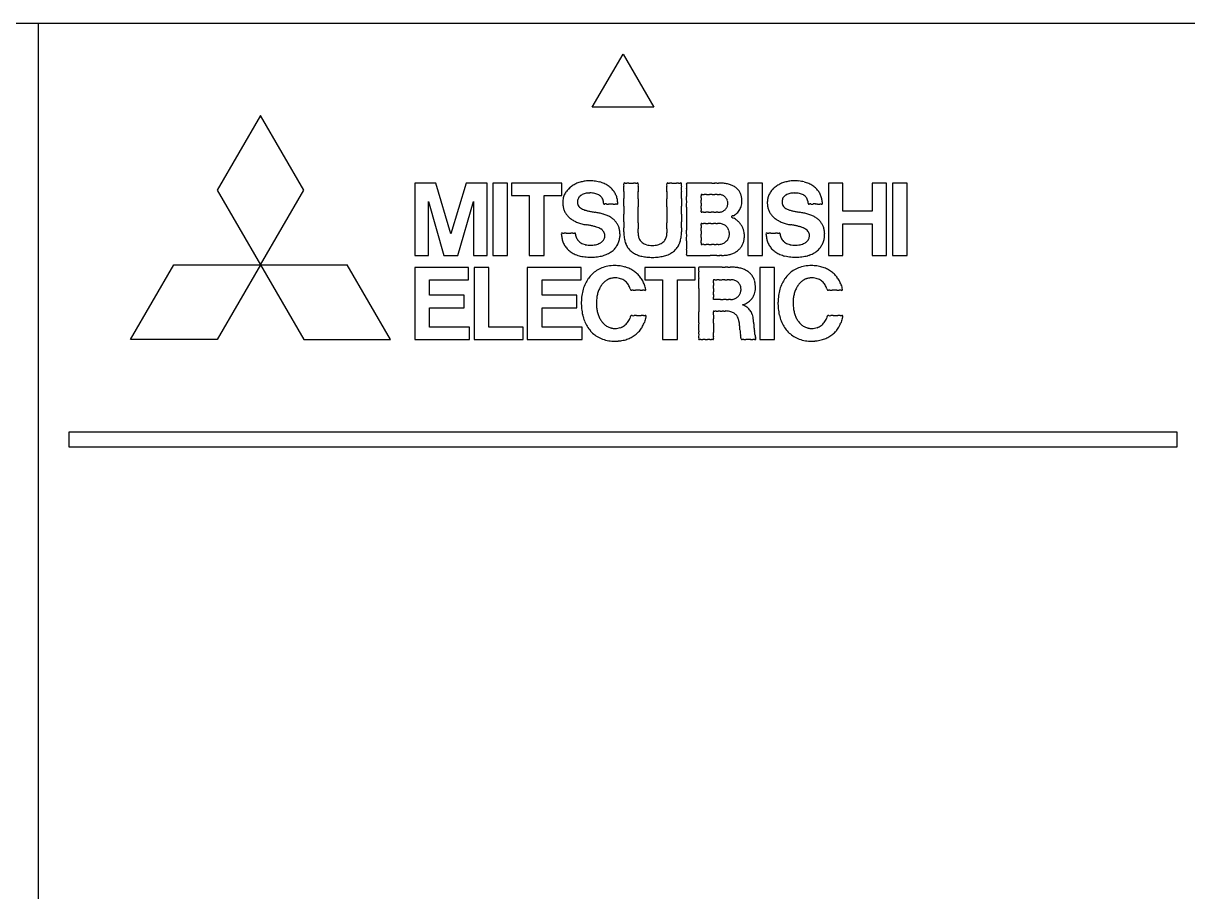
# Model space of a CAD drawing. Header units: millimetres. Extents: x -11 to 5160, y -11 to 2043.
# Drawn here: x 4499.3 to 4518.32, y 1661.94 to 1676.13 of the extents above; entities that cross this region are included whole.
import ezdxf

# ---------------------------------------------------------------- set-up
doc = ezdxf.new("R2010")
doc.units = ezdxf.units.MM

msp = doc.modelspace()

# ---------------------------------------------------------------- linework, layer by layer
at = {"color": 7, "linetype": 'Continuous'}
for p, q in [((4483.491, 1676.128), (4518.649, 1676.128)), ((4499.55, 1676.128), (4499.55, 1650.293)), ((4508.597, 1674.755), (4509.1, 1675.626)), ((4509.1, 1675.626), (4509.602, 1674.755)), ((4503.18, 1674.62), (4502.473, 1673.4)), ((4503.888, 1673.4), (4503.18, 1674.62)), ((4509.602, 1674.755), (4508.597, 1674.755)), ((4506.041, 1673.518), (4505.698, 1673.518)), ((4505.698, 1673.518), (4505.698, 1672.336)), ((4506.289, 1672.689), (4506.041, 1673.518)), ((4506.537, 1673.518), (4506.289, 1672.689)), ((4506.88, 1673.518), (4506.537, 1673.518)), ((4506.88, 1672.336), (4506.88, 1673.518)), ((4507.213, 1673.518), (4506.975, 1673.518)), ((4506.975, 1673.518), (4506.975, 1672.336)), ((4507.213, 1672.336), (4507.213, 1673.518)), ((4508.1, 1673.518), (4507.277, 1673.518)), ((4507.277, 1673.518), (4507.277, 1673.313)), ((4508.1, 1673.313), (4508.1, 1673.518)), ((4510.506, 1673.518), (4510.14, 1673.518)), ((4511.378, 1673.518), (4511.14, 1673.518)), ((4511.14, 1673.518), (4511.14, 1672.336)), ((4511.378, 1672.336), (4511.378, 1673.518)), ((4512.693, 1673.518), (4512.458, 1673.518)), ((4512.458, 1673.518), (4512.458, 1672.336)), ((4512.693, 1673.057), (4512.693, 1673.518)), ((4513.403, 1673.518), (4513.168, 1673.518)), ((4513.168, 1673.518), (4513.168, 1673.057)), ((4513.403, 1672.336), (4513.403, 1673.518)), ((4513.74, 1673.518), (4513.501, 1673.518)), ((4513.501, 1673.518), (4513.501, 1672.336)), ((4513.74, 1672.336), (4513.74, 1673.518)), ((4502.473, 1673.4), (4503.18, 1672.18)), ((4503.18, 1672.18), (4503.888, 1673.4)), ((4507.277, 1673.313), (4507.567, 1673.313)), ((4507.567, 1673.313), (4507.567, 1672.336)), ((4507.81, 1672.336), (4507.81, 1673.313)), ((4507.81, 1673.313), (4508.1, 1673.313)), ((4510.664, 1673.33), (4510.674, 1673.33)), ((4505.922, 1673.215), (4506.174, 1672.336)), ((4505.922, 1672.336), (4505.922, 1673.215)), ((4506.404, 1672.336), (4506.656, 1673.215)), ((4506.656, 1673.215), (4506.656, 1672.336)), ((4509.349, 1672.869), (4509.349, 1672.993)), ((4513.168, 1673.057), (4512.693, 1673.057)), ((4512.693, 1672.336), (4512.693, 1672.852)), ((4512.693, 1672.852), (4513.168, 1672.852)), ((4513.168, 1672.852), (4513.168, 1672.336)), ((4510.656, 1672.515), (4510.647, 1672.515)), ((4505.698, 1672.336), (4505.922, 1672.336)), ((4506.174, 1672.336), (4506.404, 1672.336)), ((4506.656, 1672.336), (4506.88, 1672.336)), ((4506.975, 1672.336), (4507.213, 1672.336)), ((4507.567, 1672.336), (4507.81, 1672.336)), ((4510.14, 1672.336), (4510.377, 1672.336)), ((4510.377, 1672.336), (4510.385, 1672.336)), ((4510.385, 1672.336), (4510.523, 1672.336)), ((4511.14, 1672.336), (4511.378, 1672.336)), ((4512.458, 1672.336), (4512.693, 1672.336)), ((4513.168, 1672.336), (4513.403, 1672.336)), ((4513.501, 1672.336), (4513.74, 1672.336)), ((4501.058, 1670.96), (4501.766, 1672.18)), ((4501.766, 1672.18), (4504.596, 1672.18)), ((4503.18, 1672.18), (4502.473, 1670.96)), ((4503.18, 1672.18), (4503.888, 1670.96)), ((4503.183, 1672.175), (4503.187, 1672.18)), ((4505.303, 1670.96), (4504.596, 1672.18)), ((4506.576, 1672.14), (4505.698, 1672.14)), ((4505.698, 1672.14), (4505.698, 1670.96)), ((4506.576, 1671.935), (4506.576, 1672.14)), ((4506.91, 1672.14), (4506.67, 1672.14)), ((4506.67, 1672.14), (4506.67, 1670.96)), ((4506.91, 1671.164), (4506.91, 1672.14)), ((4508.415, 1672.14), (4507.537, 1672.14)), ((4507.537, 1672.14), (4507.537, 1670.96)), ((4508.415, 1671.935), (4508.415, 1672.14)), ((4510.278, 1672.14), (4509.455, 1672.14)), ((4509.455, 1672.14), (4509.455, 1671.935)), ((4510.278, 1671.935), (4510.278, 1672.14)), ((4510.72, 1672.142), (4510.339, 1672.142)), ((4511.334, 1672.14), (4511.334, 1670.96)), ((4511.573, 1672.14), (4511.334, 1672.14)), ((4511.573, 1670.96), (4511.573, 1672.14)), ((4505.938, 1671.684), (4505.938, 1671.935)), ((4505.938, 1671.935), (4506.576, 1671.935)), ((4507.777, 1671.684), (4507.777, 1671.935)), ((4507.777, 1671.935), (4508.415, 1671.935)), ((4509.455, 1671.935), (4509.745, 1671.935)), ((4509.745, 1671.935), (4509.745, 1670.96)), ((4509.988, 1670.96), (4509.988, 1671.935)), ((4509.988, 1671.935), (4510.278, 1671.935)), ((4506.505, 1671.684), (4505.938, 1671.684)), ((4506.505, 1671.479), (4506.505, 1671.684)), ((4508.344, 1671.684), (4507.777, 1671.684)), ((4508.344, 1671.479), (4508.344, 1671.684)), ((4510.577, 1671.616), (4510.577, 1671.626)), ((4510.692, 1671.616), (4510.577, 1671.616)), ((4505.938, 1671.164), (4505.938, 1671.479)), ((4505.938, 1671.479), (4506.505, 1671.479)), ((4507.777, 1671.479), (4508.344, 1671.479)), ((4507.777, 1671.164), (4507.777, 1671.479)), ((4506.592, 1671.164), (4505.938, 1671.164)), ((4506.592, 1670.96), (4506.592, 1671.164)), ((4507.469, 1671.164), (4506.91, 1671.164)), ((4507.469, 1670.96), (4507.469, 1671.164)), ((4508.431, 1671.164), (4507.777, 1671.164)), ((4508.431, 1670.96), (4508.431, 1671.164)), ((4502.473, 1670.96), (4501.058, 1670.96)), ((4503.888, 1670.96), (4505.303, 1670.96)), ((4505.698, 1670.96), (4506.592, 1670.96)), ((4506.67, 1670.96), (4507.469, 1670.96)), ((4507.537, 1670.96), (4508.431, 1670.96)), ((4509.745, 1670.96), (4509.988, 1670.96)), ((4511.334, 1670.96), (4511.573, 1670.96)), ((4500.053, 1669.201), (4500.053, 1669.452)), ((4500.053, 1669.452), (4518.147, 1669.452)), ((4518.147, 1669.452), (4518.147, 1669.201)), ((4518.147, 1669.201), (4500.053, 1669.201))]:
    msp.add_line(p, q, dxfattribs=at)
for centre, radius, start, end in [((4508.485, 1673.145), 0.391, 123.1008, 132.9844), ((4508.518, 1673.095), 0.451, 114.3711, 123.1185), ((4508.543, 1673.041), 0.511, 106.5183, 114.3955), ((4508.555, 1673.002), 0.551, 99.1637, 106.5649), ((4508.56, 1672.968), 0.586, 92.134, 99.1364), ((4508.562, 1672.902), 0.652, 84.0721, 92.0901), ((4508.571, 1672.957), 0.596, 75.7338, 84.3718), ((4508.6, 1673.072), 0.478, 65.9328, 75.651), ((4508.626, 1673.131), 0.413, 55.616, 65.9029), ((4508.649, 1673.165), 0.372, 44.8988, 55.5699), ((4509.193, 1673.49), 0.0822, 163.6692, 196.3308), ((4509.127, 1673.508), 0.0133, 135.7952, 158.8766), ((4508.664, 1673.424), 0.452, 354.525, 5.475), ((4509.125, 1673.499), 0.0202, 66.6972, 113.3028), ((4509.147, 1673.619), 0.102, 262.4488, 277.5512), ((4509.177, 1673.071), 0.447, 87.8169, 92.1831), ((4509.213, 1675.897), 2.38, 269.5464, 270.4536), ((4509.251, 1675.885), 2.367, 269.544, 270.456), ((4509.286, 1673.072), 0.446, 87.81, 92.19), ((4509.317, 1673.618), 0.102, 262.4253, 277.5747), ((4509.338, 1673.499), 0.0201, 66.6177, 113.3823), ((4509.337, 1673.508), 0.0134, 20.2937, 43.6613), ((4509.823, 1673.421), 0.476, 174.662, 185.338), ((4509.266, 1673.489), 0.0865, 344.0737, 15.9263), ((4509.897, 1673.489), 0.0851, 163.8062, 196.1938), ((4509.828, 1673.508), 0.0135, 135.9809, 159.1584), ((4509.35, 1673.421), 0.468, 354.5715, 5.4285), ((4509.827, 1673.499), 0.0205, 66.6691, 113.3309), ((4509.848, 1673.62), 0.104, 262.4404, 277.5596), ((4509.879, 1673.063), 0.454, 87.8143, 92.1857), ((4509.916, 1675.931), 2.414, 269.5449, 270.4551), ((4509.954, 1675.945), 2.428, 269.5475, 270.4525), ((4509.991, 1673.062), 0.456, 87.8219, 92.1781), ((4510.022, 1673.621), 0.104, 262.4662, 277.5338), ((4510.043, 1673.499), 0.0206, 66.7554, 113.2446), ((4510.042, 1673.508), 0.0134, 21.6733, 44.5707), ((4510.497, 1673.424), 0.445, 174.4349, 185.5651), ((4509.977, 1673.49), 0.0809, 343.4031, 16.5969), ((4510.145, 1673.512), 0.00865, 136.0024, 223.9036), ((4510.013, 1673.467), 0.132, 342.9926, 17.0074), ((4510.529, 621.559), 1051.959, 89.998723, 90.001277), ((4510.575, 1944.615), 271.097, 269.99528, 270.00472), ((4510.616, 1607.837), 65.681, 89.98345, 90.01655), ((4510.649, 1687.71), 14.193, 269.9459, 270.0541), ((4510.668, 1671.424), 2.093, 89.8474, 90.1526), ((4510.673, 1672.82), 0.697, 84.3614, 89.9717), ((4510.69, 1672.999), 0.517, 76.7406, 84.2961), ((4510.715, 1673.102), 0.412, 68.1505, 76.7817), ((4510.745, 1673.178), 0.33, 58.2654, 68.1356), ((4511.827, 1673.145), 0.391, 123.101, 132.9846), ((4511.86, 1673.095), 0.451, 114.3713, 123.1187), ((4511.885, 1673.041), 0.511, 106.5185, 114.3957), ((4511.897, 1673.002), 0.551, 99.1637, 106.5653), ((4511.902, 1672.968), 0.586, 92.1345, 99.136), ((4511.904, 1672.901), 0.653, 84.0758, 92.0896), ((4511.913, 1672.956), 0.598, 75.7474, 84.3774), ((4511.941, 1673.071), 0.478, 65.9504, 75.6644), ((4511.967, 1673.13), 0.414, 55.635, 65.9207), ((4511.991, 1673.165), 0.372, 44.9156, 55.5888), ((4508.426, 1673.2), 0.31, 156.5807, 169.3559), ((4508.428, 1673.199), 0.313, 144.2261, 156.4681), ((4508.452, 1673.182), 0.341, 132.9979, 144.1561), ((4508.475, 1673.214), 0.119, 143.6725, 156.5835), ((4508.484, 1673.207), 0.13, 131.5034, 143.5511), ((4508.5, 1673.188), 0.155, 120.8043, 131.4543), ((4508.52, 1673.154), 0.194, 111.6562, 120.8048), ((4508.54, 1673.105), 0.247, 103.8835, 111.6778), ((4508.556, 1673.042), 0.313, 97.2159, 103.9156), ((4508.566, 1672.961), 0.394, 91.454, 97.2227), ((4508.568, 1672.96), 0.396, 85.4724, 91.6912), ((4508.575, 1673.044), 0.31, 78.0933, 85.5029), ((4508.589, 1673.109), 0.244, 69.4699, 78.1061), ((4508.605, 1673.153), 0.197, 59.5744, 69.4573), ((4508.621, 1673.18), 0.166, 48.4711, 59.5494), ((4508.628, 1673.189), 0.155, 36.8039, 48.3151), ((4508.636, 1673.195), 0.145, 24.575, 36.8983), ((4508.659, 1673.176), 0.357, 34.2685, 44.836), ((4508.662, 1673.179), 0.353, 23.8397, 34.1819), ((4508.691, 1673.188), 0.323, 13.2448, 24.3352), ((4511.107, 1673.324), 1.994, 178.3652, 181.6348), ((4507.249, 1673.319), 2.101, 358.4068, 1.5932), ((4511.88, 1673.319), 2.066, 178.3798, 181.6202), ((4508.094, 1673.324), 1.961, 358.3383, 1.6617), ((4510.833, 1673.362), 0.697, 174.5315, 185.4685), ((4507.062, 1673.21), 3.078, 358.4143, 1.5857), ((4510.423, 1673.317), 0.0476, 168.562, 191.438), ((4510.386, 1673.324), 0.0106, 144.8921, 165.223), ((4510.131, 1673.292), 0.245, 356.283, 3.717), ((4511.432, 1673.256), 1.057, 178.8998, 181.1002), ((4510.386, 1673.315), 0.0174, 62.1251, 117.8749), ((4510.409, 1673.423), 0.0943, 260.7002, 279.2998), ((4510.444, 1672.914), 0.416, 87.22, 92.78), ((4510.488, 1675.015), 1.685, 269.2183, 270.7817), ((4510.534, 1666.866), 6.464, 89.7906, 90.2094), ((4510.58, 1697.113), 23.783, 269.9467, 270.0533), ((4510.621, 1589.092), 84.238, 89.98744, 90.01256), ((4510.652, 1964.254), 290.924, 269.99751, 270.00249), ((4510.673, 1673.208), 0.122, 79.6166, 89.4959), ((4510.671, 1673.202), 0.128, 69.6492, 79.3756), ((4510.665, 1673.185), 0.146, 60.9905, 69.7584), ((4510.662, 1673.179), 0.153, 52.4818, 61.0044), ((4510.661, 1673.177), 0.155, 43.9632, 52.516), ((4510.664, 1673.18), 0.15, 35.0698, 43.984), ((4510.772, 1673.222), 0.279, 47.2928, 58.2251), ((4510.79, 1673.242), 0.252, 35.6095, 47.2111), ((4510.793, 1673.244), 0.248, 23.8378, 35.5074), ((4510.776, 1673.238), 0.265, 12.6209, 23.7524), ((4510.736, 1673.229), 0.306, 2.439, 12.5614), ((4511.768, 1673.2), 0.31, 156.5815, 169.3552), ((4511.77, 1673.199), 0.313, 144.2261, 156.4684), ((4511.793, 1673.182), 0.341, 132.9981, 144.1562), ((4511.816, 1673.214), 0.119, 143.6536, 156.5742), ((4511.825, 1673.207), 0.13, 131.4757, 143.5317), ((4511.842, 1673.188), 0.155, 120.7723, 131.4264), ((4511.862, 1673.154), 0.195, 111.6251, 120.7728), ((4511.882, 1673.105), 0.248, 103.858, 111.6469), ((4511.898, 1673.041), 0.314, 97.1997, 103.8901), ((4511.908, 1672.96), 0.396, 91.4494, 97.2069), ((4511.91, 1672.959), 0.396, 85.4764, 91.6893), ((4511.917, 1673.044), 0.31, 78.0927, 85.5038), ((4511.93, 1673.109), 0.244, 69.4702, 78.1061), ((4511.947, 1673.153), 0.197, 59.5742, 69.4574), ((4511.963, 1673.18), 0.166, 48.4706, 59.5492), ((4511.97, 1673.189), 0.155, 36.8031, 48.3145), ((4511.978, 1673.195), 0.145, 24.5742, 36.8975), ((4512.001, 1673.176), 0.357, 34.2808, 44.8526), ((4512.004, 1673.179), 0.353, 23.8465, 34.194), ((4512.033, 1673.188), 0.323, 13.2475, 24.3417), ((4508.462, 1673.195), 0.346, 169.5279, 181.4936), ((4508.467, 1673.193), 0.351, 181.1655, 191.1573), ((4508.426, 1673.185), 0.309, 191.2102, 201.9402), ((4508.499, 1673.21), 0.143, 169.971, 182.3018), ((4508.49, 1673.207), 0.134, 181.3717, 197.9696), ((4508.476, 1673.213), 0.12, 156.7113, 169.6955), ((4508.465, 1673.2), 0.108, 198.5273, 217.0392), ((4508.476, 1673.21), 0.123, 217.7006, 234.1475), ((4508.515, 1673.265), 0.19, 234.2088, 245.9268), ((4508.58, 1673.408), 0.347, 245.764, 253.0863), ((4508.586, 1673.174), 0.199, 14.6093, 23.8914), ((4508.651, 1673.188), 0.133, 1.2537, 16.127), ((4508.806, 1673.187), 0.0227, 170.8131, 211.8469), ((4508.794, 1673.198), 0.0245, 251.4979, 288.5021), ((4508.815, 1673.048), 0.128, 84.0401, 95.9599), ((4508.845, 1673.734), 0.559, 268.2693, 271.7307), ((4508.881, 1670.421), 2.754, 89.611, 90.389), ((4508.918, 1668.767), 4.408, 89.7569, 90.2431), ((4508.954, 1673.915), 0.74, 268.6929, 271.3071), ((4508.984, 1673.008), 0.167, 85.4561, 94.5439), ((4509.005, 1673.206), 0.032, 255.8917, 284.1083), ((4507.665, 1673.021), 1.362, 7.6295, 10.2216), ((4508.988, 1673.19), 0.0289, 329.2968, 23.4485), ((4501.072, 1673.203), 8.043, 359.5413, 0.4587), ((4539.509, 1673.073), 30.395, 179.8763, 180.1237), ((4517.87, 1673.194), 8.521, 179.5554, 180.4446), ((4474.433, 1673.061), 34.916, 359.8894, 0.1106), ((4544.634, 1673.061), 34.818, 179.8891, 180.1109), ((4501.429, 1673.194), 8.386, 359.5483, 0.4517), ((4517.965, 1673.203), 7.911, 179.5337, 180.4663), ((4480.235, 1673.073), 29.82, 359.8739, 0.1261), ((4526.264, 1673.03), 16.125, 179.6633, 180.3367), ((4506.384, 1673.213), 3.992, 359.6759, 0.3241), ((4518.862, 1673.167), 8.486, 179.8461, 180.1539), ((4506.171, 1673.124), 4.205, 359.715, 0.285), ((4511.438, 1673.086), 1.062, 179.0854, 180.9146), ((4510.669, 1673.182), 0.14, 309.2083, 319.2283), ((4510.665, 1673.186), 0.145, 319.2467, 328.7226), ((4510.671, 1673.185), 0.142, 25.5742, 35.0802), ((4510.66, 1673.189), 0.152, 328.7218, 337.6853), ((4510.678, 1673.189), 0.134, 15.3532, 25.5633), ((4510.656, 1673.19), 0.156, 337.6665, 346.3019), ((4510.683, 1673.19), 0.129, 4.4689, 15.3193), ((4510.656, 1673.191), 0.156, 346.2996, 354.7707), ((4510.671, 1673.19), 0.141, 354.608, 4.2748), ((4510.755, 1673.228), 0.289, 322.6719, 330.1326), ((4510.766, 1673.221), 0.276, 330.2815, 338.2655), ((4510.756, 1673.225), 0.287, 338.2281, 346.1089), ((4510.754, 1673.226), 0.289, 346.1117, 354.1661), ((4510.731, 1673.227), 0.312, 354.2719, 2.697), ((4511.803, 1673.195), 0.346, 169.5249, 181.497), ((4511.808, 1673.193), 0.351, 181.1702, 191.1798), ((4511.767, 1673.185), 0.309, 191.2342, 201.9793), ((4511.841, 1673.21), 0.143, 169.9693, 182.3024), ((4511.832, 1673.207), 0.134, 181.3714, 197.9718), ((4511.818, 1673.213), 0.12, 156.7026, 169.6938), ((4511.806, 1673.2), 0.108, 198.5302, 217.0472), ((4511.817, 1673.21), 0.123, 217.7092, 234.1603), ((4511.857, 1673.265), 0.19, 234.2214, 245.9405), ((4511.921, 1673.408), 0.347, 245.7775, 253.0992), ((4511.928, 1673.174), 0.199, 14.6085, 23.8906), ((4511.993, 1673.188), 0.133, 1.2537, 16.1261), ((4512.148, 1673.187), 0.0227, 170.8133, 211.8468), ((4512.136, 1673.198), 0.0245, 251.4977, 288.5023), ((4512.157, 1673.048), 0.128, 84.04, 95.96), ((4512.187, 1673.734), 0.559, 268.2692, 271.7308), ((4512.223, 1670.421), 2.755, 89.611, 90.389), ((4512.26, 1668.767), 4.408, 89.7569, 90.2431), ((4512.296, 1673.915), 0.74, 268.6928, 271.3072), ((4512.326, 1673.008), 0.167, 85.4561, 94.5439), ((4512.347, 1673.206), 0.032, 255.8915, 284.1085), ((4511.008, 1673.021), 1.36, 7.6293, 10.2243), ((4512.33, 1673.19), 0.0289, 329.2968, 23.4484), ((4508.413, 1673.18), 0.295, 202.0438, 213.0098), ((4508.425, 1673.189), 0.31, 213.1002, 223.62), ((4508.455, 1673.218), 0.352, 223.6765, 233.2572), ((4508.499, 1673.277), 0.425, 233.2785, 241.6669), ((4508.547, 1673.367), 0.528, 241.6483, 248.888), ((4508.68, 1673.731), 0.685, 252.9485, 257.1621), ((4508.887, 1674.629), 1.607, 257.0883, 259.1005), ((4509.623, 1678.402), 5.451, 258.9952, 259.6495), ((4508.076, 1669.873), 3.217, 78.6197, 79.8254), ((4508.547, 1672.21), 0.834, 73.8785, 78.7195), ((4508.624, 1672.483), 0.55, 66.8118, 73.6007), ((4508.662, 1672.57), 0.455, 59.2839, 66.8961), ((4508.705, 1672.643), 0.37, 50.479, 59.2561), ((4508.737, 1672.683), 0.318, 40.7286, 50.4457), ((4508.756, 1672.7), 0.293, 30.3499, 40.6572), ((4413.857, 1672.946), 95.257, 359.96353, 0.03647), ((5043.782, 1672.931), 533.967, 179.99332, 180.00668), ((4600.674, 1672.946), 90.62, 179.96167, 180.03833), ((4527.914, 1672.841), 17.776, 179.6933, 180.3067), ((4510.16, 1673.058), 0.217, 357.1152, 2.8848), ((4510.388, 1673.045), 0.0123, 169.7186, 197.6396), ((4510.382, 1673.053), 0.0138, 243.3539, 296.6461), ((4510.402, 1672.957), 0.0851, 80.9733, 99.0267), ((4510.434, 1673.428), 0.388, 267.2653, 272.7347), ((4510.474, 1671.452), 1.589, 89.2222, 90.7778), ((4510.518, 1679.094), 6.053, 269.7861, 270.2139), ((4510.562, 1654.889), 18.153, 89.9319, 90.0681), ((4510.602, 1690.05), 17.009, 269.9377, 270.0623), ((4510.634, 1668.402), 4.639, 89.835, 90.165), ((4510.654, 1673.795), 0.753, 269.5309, 270.4691), ((4510.659, 1673.25), 0.209, 270.3042, 277.198), ((4510.665, 1673.196), 0.154, 277.5622, 288.1531), ((4510.668, 1673.187), 0.145, 288.1107, 298.6252), ((4510.67, 1673.181), 0.138, 298.7092, 309.1743), ((4510.9, 1672.943), 0.0399, 86.9197, 139.2615), ((4510.891, 1672.973), 0.021, 191.0948, 225.2515), ((4510.927, 1673.022), 0.082, 231.3624, 260.5657), ((4510.878, 1673.056), 0.0773, 288.6031, 315.2563), ((4510.861, 1672.819), 0.133, 48.1774, 66.6355), ((4510.491, 1673.55), 0.704, 308.8763, 311.8237), ((4510.645, 1672.529), 0.494, 46.9006, 51.9728), ((4510.807, 1673.186), 0.223, 313.7103, 323.2215), ((4510.767, 1672.667), 0.31, 37.6533, 45.9205), ((4511.754, 1673.18), 0.295, 202.0829, 213.0542), ((4511.766, 1673.189), 0.31, 213.1445, 223.6612), ((4511.797, 1673.219), 0.353, 223.7172, 233.2891), ((4511.841, 1673.278), 0.426, 233.31, 241.6878), ((4511.89, 1673.368), 0.529, 241.669, 248.899), ((4512.021, 1673.731), 0.685, 252.9611, 257.1746), ((4512.229, 1674.632), 1.609, 257.1013, 259.1123), ((4512.953, 1678.347), 5.394, 259.0047, 259.6667), ((4511.427, 1669.92), 3.169, 78.6255, 79.8513), ((4511.89, 1672.213), 0.83, 73.8566, 78.7115), ((4511.965, 1672.482), 0.551, 66.8163, 73.5862), ((4512.003, 1672.569), 0.456, 59.3069, 66.8989), ((4512.046, 1672.642), 0.371, 50.5288, 59.2801), ((4512.079, 1672.682), 0.32, 40.8017, 50.4964), ((4512.098, 1672.699), 0.294, 30.4347, 40.7316), ((4508.123, 1672.684), 0.0309, 148.8426, 204.4112), ((4508.105, 1672.667), 0.0338, 76.7476, 103.2524), ((4508.126, 1672.876), 0.177, 265.7298, 274.2702), ((4508.156, 1671.916), 0.784, 88.7737, 91.2263), ((4508.191, 1677.557), 4.858, 269.7807, 270.2193), ((4508.228, 1675.358), 2.659, 269.5993, 270.4007), ((4508.263, 1672.151), 0.549, 88.2471, 91.7529), ((4508.293, 1672.824), 0.125, 263.9695, 276.0305), ((4508.314, 1672.677), 0.0241, 71.2811, 108.7189), ((4508.303, 1672.688), 0.0222, 351.5141, 32.0062), ((4508.603, 1673.512), 0.684, 248.9189, 254.9319), ((4508.628, 1673.595), 0.77, 254.7232, 260.4757), ((4508.205, 1671.065), 1.795, 78.5506, 80.5009), ((4508.302, 1671.524), 1.326, 76.3713, 78.7577), ((4508.445, 1672.112), 0.721, 72.4532, 76.3806), ((4508.534, 1672.389), 0.43, 66.7044, 72.5402), ((4508.601, 1672.545), 0.26, 58.2924, 66.795), ((4508.65, 1672.624), 0.168, 46.5868, 58.347), ((4508.679, 1672.655), 0.124, 31.7524, 46.4517), ((4508.685, 1672.66), 0.117, 15.781, 31.3156), ((4508.756, 1672.7), 0.293, 19.9143, 30.2633), ((4508.731, 1672.692), 0.319, 10.0007, 19.8429), ((4508.676, 1672.682), 0.375, 1.0616, 9.9468), ((4615.395, 1672.836), 106.281, 179.97338, 180.02662), ((4480.201, 1672.755), 28.913, 359.9369, 0.0631), ((4510.412, 1672.714), 1.298, 179.615, 181.1892), ((4538.431, 1672.818), 29.082, 179.9001, 180.0999), ((4503.792, 1672.735), 5.558, 359.6627, 0.3373), ((4509.91, 1672.692), 0.561, 178.9854, 181.385), ((4514.44, 1672.735), 4.624, 179.5947, 180.4053), ((4509.361, 1672.692), 0.454, 358.1753, 1.2569), ((4485.857, 1672.818), 23.958, 359.8788, 0.1212), ((4533.458, 1672.755), 23.403, 179.922, 180.078), ((4508.86, 1672.714), 1.195, 358.777, 0.4255), ((4420.012, 1672.836), 90.043, 359.96858, 0.03142), ((4506.855, 1672.659), 3.285, 358.4926, 1.5074), ((4510.382, 1672.845), 0.0143, 65.1425, 114.8575), ((4510.389, 1672.853), 0.013, 161.2792, 192.6582), ((4510.188, 1672.838), 0.189, 356.0781, 3.9219), ((4511.303, 1672.805), 0.928, 178.7598, 181.2402), ((4506.589, 1672.76), 3.787, 359.6251, 0.3749), ((4520.068, 1672.708), 9.692, 179.8404, 180.1596), ((4510.401, 1672.945), 0.0888, 261.5655, 278.4345), ((4510.432, 1672.453), 0.405, 87.4441, 92.5559), ((4510.471, 1674.517), 1.659, 269.2732, 270.7268), ((4510.515, 1666.516), 6.342, 89.8008, 90.1992), ((4510.558, 1692.641), 19.784, 269.939, 270.061), ((4510.597, 1651.66), 21.197, 89.9512, 90.0488), ((4510.628, 1678.925), 6.067, 269.8769, 270.1231), ((4510.647, 1671.868), 0.989, 89.6515, 90.3485), ((4510.652, 1672.569), 0.289, 84.6779, 89.7396), ((4510.657, 1672.637), 0.22, 76.5086, 84.4374), ((4510.662, 1672.655), 0.201, 68.1967, 76.5979), ((4510.671, 1672.678), 0.177, 58.8561, 68.175), ((4510.68, 1672.693), 0.159, 48.6909, 58.8391), ((4510.686, 1672.701), 0.149, 37.822, 48.6401), ((4510.686, 1672.701), 0.149, 26.6576, 37.7435), ((4510.677, 1672.697), 0.159, 15.6836, 26.5932), ((4510.65, 1672.689), 0.187, 5.5618, 15.5602), ((4510.64, 1672.687), 0.198, 356.1858, 5.8811), ((4510.736, 1672.641), 0.351, 30.4958, 37.9298), ((4510.749, 1672.649), 0.336, 22.5622, 30.4441), ((4510.756, 1672.652), 0.328, 14.4026, 22.577), ((4510.77, 1672.655), 0.313, 5.7083, 14.4199), ((4511.466, 1672.684), 0.0309, 148.8374, 204.4319), ((4511.447, 1672.667), 0.0338, 76.7606, 103.2394), ((4511.468, 1672.876), 0.177, 265.734, 274.266), ((4511.498, 1671.916), 0.784, 88.7749, 91.2251), ((4511.533, 1677.556), 4.856, 269.781, 270.219), ((4511.57, 1675.356), 2.656, 269.5996, 270.4004), ((4511.606, 1672.152), 0.548, 88.2483, 91.7517), ((4511.635, 1672.824), 0.125, 263.9736, 276.0264), ((4511.656, 1672.677), 0.0241, 71.2937, 108.7063), ((4511.645, 1672.688), 0.0222, 351.4874, 32.0045), ((4511.945, 1673.513), 0.685, 248.9296, 254.9359), ((4511.97, 1673.596), 0.771, 254.728, 260.4742), ((4511.548, 1671.072), 1.788, 78.5592, 80.5197), ((4511.646, 1671.529), 1.321, 76.3701, 78.7672), ((4511.788, 1672.115), 0.718, 72.4361, 76.3797), ((4511.876, 1672.392), 0.428, 66.6636, 72.5235), ((4511.943, 1672.546), 0.259, 58.2188, 66.7542), ((4511.992, 1672.624), 0.167, 46.4786, 58.2716), ((4512.021, 1672.656), 0.124, 31.6315, 46.3394), ((4512.027, 1672.66), 0.117, 15.6949, 31.1931), ((4512.098, 1672.7), 0.293, 19.9916, 30.3485), ((4512.075, 1672.692), 0.318, 10.0498, 19.9199), ((4512.02, 1672.682), 0.374, 1.0703, 9.9938), ((4514.679, 1673.561), 6.643, 187.7005, 188.2723), ((4508.426, 1672.672), 0.328, 191.8008, 203.2465), ((4508.445, 1672.677), 0.348, 202.6433, 213.4654), ((4508.459, 1672.689), 0.134, 181.7697, 196.5225), ((4508.54, 1672.707), 0.217, 195.1126, 204.0204), ((4508.494, 1672.689), 0.168, 204.6434, 216.2049), ((4508.508, 1672.698), 0.184, 216.0628, 226.8362), ((4508.515, 1672.706), 0.194, 226.9604, 237.6332), ((4508.53, 1672.73), 0.223, 237.6541, 247.5946), ((4508.546, 1672.769), 0.265, 247.6255, 256.722), ((4508.559, 1672.826), 0.324, 256.7144, 264.8998), ((4508.582, 1672.843), 0.34, 277.8534, 285.0563), ((4508.601, 1672.773), 0.267, 285.0378, 293.21), ((4508.623, 1672.722), 0.212, 293.2021, 302.4534), ((4508.645, 1672.688), 0.171, 302.4601, 312.8171), ((4508.664, 1672.667), 0.143, 312.8403, 324.243), ((4508.678, 1672.657), 0.126, 324.323, 336.4446), ((4508.689, 1672.652), 0.114, 336.428, 349.2746), ((4508.666, 1672.655), 0.137, 1.224, 15.5789), ((4508.675, 1672.654), 0.128, 349.7892, 1.8922), ((4508.716, 1672.667), 0.334, 331.0073, 341.8792), ((4508.691, 1672.675), 0.36, 341.9235, 352.0462), ((4508.654, 1672.68), 0.398, 352.0426, 1.2885), ((4509.65, 1672.699), 0.535, 181.2797, 190.3877), ((4509.524, 1672.676), 0.407, 190.3483, 201.0685), ((4509.452, 1672.649), 0.331, 201.1699, 213.3191), ((4509.563, 1672.685), 0.214, 181.7068, 189.4227), ((4509.532, 1672.68), 0.182, 189.5691, 198.8311), ((4509.52, 1672.676), 0.17, 198.8004, 209.002), ((4509.512, 1672.672), 0.161, 209.0708, 220.2246), ((4509.515, 1672.675), 0.165, 220.3182, 231.8703), ((4509.527, 1672.691), 0.185, 231.9745, 243.2236), ((4509.546, 1672.728), 0.226, 243.2837, 253.6071), ((4509.566, 1672.798), 0.3, 253.6495, 262.5806), ((4509.59, 1672.792), 0.294, 277.3171, 285.5769), ((4509.602, 1672.751), 0.251, 285.5578, 294.4777), ((4509.616, 1672.719), 0.216, 294.4979, 304.1435), ((4509.63, 1672.699), 0.192, 304.1687, 314.4201), ((4509.641, 1672.687), 0.176, 314.4548, 325.1724), ((4509.647, 1672.683), 0.169, 325.2299, 336.1511), ((4509.65, 1672.682), 0.166, 336.1538, 347.2325), ((4509.634, 1672.685), 0.182, 347.4471, 357.7117), ((4509.71, 1672.66), 0.339, 327.1765, 338.892), ((4509.651, 1672.682), 0.401, 338.9819, 349.5002), ((4509.552, 1672.701), 0.502, 349.4748, 358.6335), ((4510.886, 1672.504), 0.75, 174.7588, 185.2412), ((4510.45, 1672.531), 0.0751, 171.4391, 188.5609), ((4504.339, 1672.654), 6.037, 359.7461, 0.2539), ((4512.045, 1672.603), 1.669, 179.175, 180.825), ((4509.988, 1672.561), 0.389, 357.2215, 2.7785), ((4510.387, 1672.521), 0.0111, 189.2087, 211.3307), ((4510.385, 1672.53), 0.0164, 242.1133, 297.8867), ((4510.407, 1672.428), 0.089, 80.734, 99.266), ((4510.44, 1672.908), 0.393, 267.2315, 272.7685), ((4510.481, 1670.924), 1.591, 89.2216, 90.7784), ((4510.525, 1678.622), 6.106, 269.7914, 270.2086), ((4510.568, 1650.049), 22.467, 89.9469, 90.0531), ((4510.606, 1752.09), 79.575, 269.98749, 270.01251), ((4510.635, 1397.695), 274.82, 89.99752, 90.00248), ((4510.657, 1672.723), 0.208, 269.8093, 278.8002), ((4510.659, 1672.713), 0.198, 278.7195, 287.712), ((4510.663, 1672.699), 0.183, 287.7506, 297.0886), ((4510.667, 1672.691), 0.174, 297.0989, 306.6497), ((4510.671, 1672.686), 0.167, 306.6687, 316.4172), ((4510.674, 1672.683), 0.164, 316.4365, 326.3348), ((4510.674, 1672.683), 0.163, 326.3611, 336.3342), ((4510.672, 1672.684), 0.166, 336.3527, 346.3426), ((4510.662, 1672.686), 0.176, 346.4071, 356.1383), ((4510.792, 1672.638), 0.289, 326.1796, 336.882), ((4510.773, 1672.645), 0.309, 336.9248, 347.1838), ((4510.736, 1672.653), 0.347, 347.2307, 356.7738), ((4510.748, 1672.654), 0.336, 356.5025, 5.5011), ((4518.237, 1673.591), 6.862, 187.7088, 188.2623), ((4511.768, 1672.672), 0.328, 191.7969, 203.2426), ((4511.788, 1672.677), 0.348, 202.6377, 213.4537), ((4511.8, 1672.689), 0.133, 181.7574, 196.5349), ((4511.882, 1672.707), 0.217, 195.1161, 204.0171), ((4511.836, 1672.689), 0.168, 204.6426, 216.2062), ((4511.85, 1672.698), 0.184, 216.0633, 226.8364), ((4511.857, 1672.706), 0.194, 226.9607, 237.6338), ((4511.872, 1672.73), 0.223, 237.6546, 247.595), ((4511.888, 1672.769), 0.265, 247.6258, 256.7225), ((4511.901, 1672.826), 0.324, 256.7154, 264.8993), ((4511.924, 1672.842), 0.339, 277.8686, 285.0806), ((4511.943, 1672.773), 0.267, 285.0622, 293.24), ((4511.965, 1672.722), 0.212, 293.2322, 302.4847), ((4511.987, 1672.688), 0.171, 302.4915, 312.8445), ((4512.006, 1672.667), 0.143, 312.8675, 324.2626), ((4512.019, 1672.657), 0.126, 324.3425, 336.4538), ((4512.03, 1672.652), 0.114, 336.4353, 349.2786), ((4512.007, 1672.655), 0.138, 1.2087, 15.4997), ((4512.017, 1672.654), 0.128, 349.7993, 1.8812), ((4512.059, 1672.667), 0.333, 330.9677, 341.8468), ((4512.034, 1672.675), 0.36, 341.892, 352.0276), ((4511.997, 1672.68), 0.396, 352.0218, 1.2949), ((4508.437, 1672.672), 0.339, 213.6282, 225.0311), ((4508.45, 1672.686), 0.357, 225.1349, 236.5349), ((4508.482, 1672.735), 0.416, 236.6045, 247.2497), ((4508.52, 1672.827), 0.516, 247.2849, 256.8435), ((4508.558, 1672.99), 0.683, 256.8685, 265.0434), ((4508.567, 1672.922), 0.419, 264.9554, 271.891), ((4508.569, 1672.938), 0.436, 271.5607, 277.8558), ((4508.612, 1672.893), 0.584, 279.1745, 287.7918), ((4508.649, 1672.779), 0.464, 287.7924, 297.519), ((4508.685, 1672.709), 0.385, 297.5623, 308.2473), ((4508.712, 1672.674), 0.342, 308.3178, 319.5626), ((4508.723, 1672.664), 0.326, 319.6458, 330.9399), ((4509.431, 1672.636), 0.306, 213.4811, 226.101), ((4509.443, 1672.65), 0.324, 226.26, 238.2336), ((4509.476, 1672.705), 0.389, 238.3196, 248.7918), ((4509.517, 1672.809), 0.5, 248.7822, 257.531), ((4509.558, 1672.999), 0.695, 257.5732, 264.4276), ((4509.579, 1672.892), 0.395, 262.4672, 270.3386), ((4509.581, 1672.866), 0.368, 270.0145, 277.2214), ((4509.604, 1672.976), 0.671, 276.1501, 283.4744), ((4509.644, 1672.806), 0.497, 283.5275, 292.5544), ((4509.683, 1672.713), 0.397, 292.555, 303.0255), ((4509.714, 1672.664), 0.338, 303.1065, 314.7765), ((4509.727, 1672.65), 0.319, 314.9072, 327.0461), ((4510.147, 1672.344), 0.0118, 136.401, 223.6438), ((4509.999, 1672.394), 0.146, 343.5044, 16.4956), ((4510.551, 2474.448), 802.111, 269.998012, 270.001988), ((4510.606, 1464.687), 207.649, 89.99262, 90.00738), ((4510.656, 1722.993), 50.657, 269.974, 270.026), ((4510.695, 1661.225), 11.111, 89.9143, 90.0857), ((4510.719, 1674.094), 1.758, 269.7532, 270.2468), ((4510.726, 1672.897), 0.561, 270.1328, 276.0551), ((4510.739, 1672.765), 0.428, 276.202, 284.9364), ((4510.754, 1672.709), 0.37, 284.8954, 294.289), ((4510.773, 1672.666), 0.322, 294.3315, 304.4963), ((4510.789, 1672.643), 0.295, 304.5403, 315.2021), ((4510.796, 1672.635), 0.284, 315.2617, 326.1201), ((4511.779, 1672.672), 0.339, 213.6166, 225.0155), ((4511.792, 1672.686), 0.357, 225.119, 236.5173), ((4511.824, 1672.735), 0.416, 236.5869, 247.2338), ((4511.862, 1672.827), 0.515, 247.2692, 256.8322), ((4511.9, 1672.989), 0.681, 256.857, 265.0389), ((4511.909, 1672.921), 0.419, 264.952, 271.8926), ((4511.911, 1672.937), 0.435, 271.5647, 277.8706), ((4511.954, 1672.893), 0.584, 279.1723, 287.7832), ((4511.991, 1672.779), 0.465, 287.7837, 297.5008), ((4512.027, 1672.709), 0.386, 297.5438, 308.2182), ((4512.054, 1672.675), 0.342, 308.2881, 319.5251), ((4512.065, 1672.664), 0.326, 319.6079, 330.9005), ((4508.575, 1673.171), 0.865, 264.9036, 272.0891), ((4508.583, 1673.079), 0.773, 271.8107, 279.1444), ((4508.927, 1671.682), 0.481, 111.1091, 122.6633), ((4508.945, 1671.633), 0.534, 99.9574, 111.023), ((4508.963, 1671.529), 0.64, 89.831, 99.899), ((4508.966, 1671.504), 0.665, 82.3378, 90.1141), ((4508.978, 1671.591), 0.577, 73.9876, 82.3322), ((4508.996, 1671.653), 0.513, 65.1125, 73.964), ((4509.574, 1673.116), 0.813, 264.1172, 270.5107), ((4509.588, 1673.08), 0.777, 269.4848, 276.4545), ((4510.339, 1672.14), 0.00247, 136.0201, 222.7613), ((4510.241, 1672.109), 0.1, 342.542, 17.458), ((4510.744, 2304.232), 632.09, 269.997787, 270.002213), ((4510.791, 1512.424), 159.718, 89.99197, 90.00803), ((4510.832, 1709.596), 37.454, 269.9725, 270.0275), ((4510.861, 1664.678), 7.464, 89.9135, 90.0865), ((4510.873, 1671.1), 1.042, 88.5099, 90.0341), ((4510.884, 1671.552), 0.59, 81.205, 88.4283), ((4510.901, 1671.662), 0.478, 73.1425, 81.2976), ((4511.917, 1673.17), 0.864, 264.9008, 272.0899), ((4512.14, 1671.682), 0.481, 111.1089, 122.663), ((4511.925, 1673.08), 0.773, 271.8108, 279.1424), ((4512.158, 1671.633), 0.534, 99.9573, 111.0227), ((4512.176, 1671.529), 0.64, 89.831, 99.899), ((4512.179, 1671.504), 0.665, 82.3377, 90.114), ((4512.19, 1671.591), 0.577, 73.9874, 82.3321), ((4512.208, 1671.653), 0.512, 65.1123, 73.9638), ((4508.992, 1671.637), 0.559, 145.0877, 154.918), ((4508.943, 1671.671), 0.499, 134.2671, 145.0529), ((4508.923, 1671.691), 0.472, 122.759, 134.1957), ((4508.965, 1671.713), 0.254, 107.6536, 120.5313), ((4508.969, 1671.697), 0.271, 94.8146, 107.4757), ((4508.972, 1671.66), 0.308, 84.9698, 94.8513), ((4508.976, 1671.68), 0.288, 76.6808, 85.2476), ((4508.985, 1671.724), 0.243, 67.2096, 76.5818), ((4508.992, 1671.739), 0.226, 57.6502, 67.1498), ((4509.011, 1671.687), 0.474, 55.9356, 65.0734), ((4509.025, 1671.708), 0.449, 46.5642, 55.9321), ((4509.012, 1671.696), 0.467, 37.532, 46.4175), ((4509.057, 1671.727), 0.412, 27.8381, 37.9027), ((4510.928, 1672.018), 0.594, 174.152, 185.848), ((4507.648, 1671.876), 2.69, 358.2594, 1.7406), ((4510.59, 1671.894), 0.0441, 77.6202, 102.3798), ((4510.93, 1671.757), 0.379, 63.6228, 73.1252), ((4510.958, 1671.814), 0.316, 52.8941, 63.5947), ((4510.979, 1671.842), 0.281, 41.252, 52.8152), ((4510.984, 1671.847), 0.274, 29.3575, 41.138), ((4510.967, 1671.838), 0.293, 17.9295, 29.2678), ((4512.204, 1671.637), 0.559, 145.0875, 154.9179), ((4512.155, 1671.671), 0.499, 134.2669, 145.0527), ((4512.135, 1671.691), 0.472, 122.7588, 134.1954), ((4512.177, 1671.713), 0.254, 107.6538, 120.5315), ((4512.182, 1671.697), 0.271, 94.815, 107.4758), ((4512.185, 1671.661), 0.307, 84.9657, 94.8552), ((4512.188, 1671.681), 0.287, 76.6628, 85.2379), ((4512.198, 1671.724), 0.243, 67.1963, 76.5648), ((4512.204, 1671.739), 0.226, 57.6454, 67.1372), ((4512.224, 1671.687), 0.474, 55.9354, 65.0731), ((4512.238, 1671.708), 0.449, 46.564, 55.9319), ((4512.225, 1671.696), 0.467, 37.5321, 46.4171), ((4512.27, 1671.727), 0.412, 27.837, 37.9035), ((4509.171, 1671.571), 0.751, 163.7213, 171.6126), ((4509.07, 1671.601), 0.646, 154.9241, 163.7332), ((4509.114, 1671.604), 0.441, 153.08, 161.3198), ((4509.047, 1671.638), 0.366, 143.6378, 153.0988), ((4508.999, 1671.673), 0.307, 132.7952, 143.6342), ((4508.973, 1671.701), 0.269, 120.6394, 132.7386), ((4508.993, 1671.742), 0.223, 48.2799, 57.6093), ((4508.977, 1671.725), 0.247, 39.8219, 48.1367), ((4508.984, 1671.729), 0.239, 31.4919, 40.1421), ((4508.655, 1671.543), 0.617, 26.899, 30.2884), ((4509.101, 1671.759), 0.122, 13.5227, 31.0799), ((4509.25, 1671.787), 0.0308, 179.1522, 223.0618), ((4509.235, 1671.795), 0.0297, 256.2124, 283.7876), ((4509.255, 1671.601), 0.165, 85.4191, 94.5809), ((4509.285, 1672.513), 0.747, 268.6643, 271.3357), ((4509.323, 1667.231), 4.535, 89.7508, 90.2492), ((4509.362, 1668.974), 2.792, 89.5874, 90.4126), ((4509.401, 1672.341), 0.576, 268.1509, 271.8491), ((4509.435, 1671.632), 0.134, 83.5385, 96.4615), ((4508.631, 1671.527), 0.883, 21.6963, 26.451), ((4509.46, 1671.792), 0.0276, 249.3269, 290.6731), ((4509.269, 1671.763), 0.203, 5.0505, 26.2807), ((4509.451, 1671.777), 0.0213, 329.8148, 11.6099), ((4522.979, 1671.7), 12.643, 179.5757, 180.4243), ((4510.593, 1671.927), 0.0189, 152.2778, 207.7222), ((4511.027, 1671.864), 0.45, 177.2312, 182.7688), ((4510.583, 1671.927), 0.0109, 106.644, 126.5524), ((4510.476, 1671.902), 0.102, 350.7391, 9.2609), ((4508.754, 1671.817), 1.823, 359.2214, 0.7786), ((4517.573, 1671.767), 6.996, 179.7914, 180.2086), ((4510.615, 1672.164), 0.227, 265.9761, 274.0239), ((4510.651, 1670.957), 0.981, 88.8136, 91.1864), ((4510.694, 1675.855), 3.917, 269.6693, 270.3307), ((4510.74, 1657.304), 14.634, 89.9107, 90.0893), ((4510.783, 1714.473), 42.536, 269.9718, 270.0282), ((4510.821, 1634.969), 36.968, 89.9737, 90.0263), ((4510.849, 1681.116), 9.179, 269.9319, 270.0681), ((4510.863, 1671.534), 0.404, 88.7027, 90.419), ((4510.867, 1671.751), 0.186, 79.2919, 88.4333), ((4510.87, 1671.768), 0.169, 69.8506, 79.3243), ((4510.875, 1671.781), 0.156, 59.9175, 69.8076), ((4510.878, 1671.787), 0.148, 49.798, 59.8856), ((4510.88, 1671.789), 0.146, 39.6416, 49.762), ((4510.877, 1671.787), 0.149, 29.631, 39.6064), ((4510.872, 1671.784), 0.156, 19.8831, 29.612), ((4510.859, 1671.779), 0.17, 10.5912, 19.8274), ((4510.881, 1671.779), 0.147, 343.0755, 352.124), ((4510.851, 1671.777), 0.177, 1.4706, 10.7061), ((4510.881, 1671.778), 0.147, 352.6129, 1.6808), ((4510.914, 1671.821), 0.349, 7.6891, 17.8145), ((4510.968, 1671.803), 0.295, 341.1021, 350.1977), ((4510.919, 1671.811), 0.344, 350.3387, 358.77), ((4510.866, 1671.813), 0.397, 358.5897, 7.8987), ((4512.383, 1671.571), 0.751, 163.7211, 171.6127), ((4512.282, 1671.601), 0.646, 154.924, 163.7331), ((4512.326, 1671.604), 0.441, 153.0795, 161.3194), ((4512.259, 1671.638), 0.366, 143.6375, 153.0984), ((4512.211, 1671.673), 0.307, 132.7951, 143.6339), ((4512.185, 1671.701), 0.269, 120.6395, 132.7385), ((4512.206, 1671.742), 0.223, 48.2808, 57.6057), ((4512.189, 1671.725), 0.247, 39.8175, 48.1382), ((4512.197, 1671.73), 0.238, 31.4651, 40.1385), ((4511.873, 1671.546), 0.61, 26.8366, 30.26), ((4512.314, 1671.759), 0.121, 13.3989, 31.0188), ((4512.462, 1671.787), 0.0308, 179.0243, 222.9267), ((4512.447, 1671.795), 0.0297, 256.18, 283.82), ((4512.467, 1671.601), 0.165, 85.4085, 94.5915), ((4512.498, 1672.512), 0.747, 268.6611, 271.3389), ((4512.535, 1667.24), 4.526, 89.75, 90.25), ((4512.575, 1668.97), 2.796, 89.5874, 90.4126), ((4512.613, 1672.342), 0.576, 268.15, 271.85), ((4512.647, 1671.632), 0.135, 83.5352, 96.4648), ((4511.842, 1671.526), 0.884, 21.7006, 26.4467), ((4512.672, 1671.792), 0.0277, 249.3168, 290.6832), ((4512.482, 1671.763), 0.203, 5.0324, 26.2988), ((4512.663, 1671.777), 0.0213, 329.7994, 11.5709), ((4509.288, 1671.554), 0.869, 171.6037, 178.7174), ((4509.303, 1671.551), 0.884, 178.5649, 185.6723), ((4509.33, 1671.555), 0.664, 175.0622, 181.3022), ((4509.275, 1671.56), 0.609, 168.5647, 175.1252), ((4509.192, 1671.577), 0.524, 161.2911, 168.5795), ((4549.624, 1671.511), 39.287, 179.8596, 180.1404), ((4484.837, 1671.717), 25.74, 359.9469, 0.0531), ((4601.744, 1671.674), 91.167, 179.98749, 180.01251), ((4195.722, 1671.64), 314.854, 359.99752, 0.00248), ((4510.715, 2029.475), 357.859, 269.99624, 270.00376), ((4510.762, 1578.352), 93.264, 89.98596, 90.01404), ((4510.805, 1694.65), 23.034, 269.9501, 270.0499), ((4510.84, 1666.418), 5.199, 89.833, 90.167), ((4510.863, 1672.543), 0.927, 269.4996, 270.5004), ((4510.87, 1671.807), 0.191, 270.2537, 276.2038), ((4510.875, 1671.753), 0.136, 276.8283, 288.9824), ((4510.872, 1671.761), 0.145, 288.8835, 299.821), ((4510.868, 1671.768), 0.153, 299.8991, 310.0144), ((4510.859, 1671.779), 0.168, 310.0012, 319.1129), ((4510.85, 1671.787), 0.18, 319.093, 327.4486), ((4510.846, 1671.789), 0.184, 327.4003, 335.3851), ((4510.851, 1671.787), 0.178, 335.3724, 343.2867), ((4510.967, 1671.818), 0.304, 300.0168, 307.2198), ((4510.975, 1671.808), 0.291, 307.2178, 314.9436), ((4510.983, 1671.8), 0.28, 314.9514, 323.2275), ((4510.987, 1671.796), 0.274, 323.2502, 332.0123), ((4510.983, 1671.798), 0.279, 332.0569, 341.0814), ((4512.516, 1671.551), 0.885, 178.5648, 185.6651), ((4512.501, 1671.554), 0.869, 171.6042, 178.7169), ((4512.543, 1671.555), 0.664, 175.062, 181.3022), ((4512.487, 1671.56), 0.609, 168.5643, 175.125), ((4512.404, 1671.577), 0.524, 161.2906, 168.5791), ((4509.201, 1671.541), 0.781, 185.6569, 193.3793), ((4509.299, 1671.553), 0.633, 181.2252, 187.6648), ((4509.227, 1671.544), 0.561, 187.6587, 194.6357), ((4509.155, 1671.525), 0.486, 194.6075, 202.2956), ((4505.011, 1671.325), 5.326, 359.0355, 0.9645), ((4510.593, 1671.416), 0.0186, 148.0621, 211.9379), ((4510.58, 1671.41), 0.0161, 84.8449, 102.8179), ((4510.46, 1671.384), 0.119, 349.1422, 10.8578), ((4510.59, 1671.901), 0.475, 268.989, 271.011), ((4510.611, 1669.125), 2.301, 89.6833, 90.3167), ((4510.639, 1681.063), 9.637, 269.9081, 270.0919), ((4510.672, 1635.906), 35.52, 89.9732, 90.0268), ((4510.704, 1742.204), 70.778, 269.98693, 270.01307), ((4510.734, 1638.989), 32.437, 89.9751, 90.0249), ((4510.759, 1679.112), 7.686, 269.9222, 270.0778), ((4510.775, 1670.123), 1.303, 89.7721, 90.2279), ((4510.779, 1671.051), 0.376, 85.5336, 89.8786), ((4510.786, 1671.154), 0.272, 77.8068, 85.3934), ((4510.795, 1671.193), 0.232, 69.6943, 77.855), ((4510.806, 1671.224), 0.199, 60.8108, 69.6525), ((4510.815, 1671.24), 0.181, 51.5527, 60.7729), ((4510.82, 1671.246), 0.173, 42.1969, 51.5038), ((4510.964, 1671.824), 0.311, 286.6116, 293.169), ((4510.94, 1671.216), 0.33, 64.8419, 70.0347), ((4510.952, 1671.24), 0.303, 59.2038, 64.9872), ((4510.964, 1671.822), 0.309, 293.182, 300.0419), ((4510.975, 1671.28), 0.257, 52.1721, 59.1524), ((4510.989, 1671.297), 0.235, 44.2943, 52.1523), ((4510.994, 1671.302), 0.228, 35.7625, 44.241), ((4510.986, 1671.297), 0.238, 27.0357, 35.7044), ((4510.959, 1671.284), 0.267, 18.5971, 26.9743), ((4510.913, 1671.268), 0.316, 10.7539, 18.5928), ((4512.414, 1671.541), 0.782, 185.6482, 193.3639), ((4512.512, 1671.553), 0.633, 181.2252, 187.6648), ((4512.44, 1671.544), 0.561, 187.6587, 194.6357), ((4512.368, 1671.525), 0.486, 194.6075, 202.2956), ((4509.104, 1671.518), 0.682, 193.369, 201.8598), ((4509.024, 1671.485), 0.595, 201.858, 211.2381), ((4509.085, 1671.496), 0.411, 202.2728, 210.9483), ((4509.028, 1671.461), 0.344, 210.934, 220.8282), ((4508.99, 1671.428), 0.293, 220.8451, 232.0541), ((4508.97, 1671.404), 0.262, 232.1154, 244.467), ((4508.992, 1671.367), 0.223, 296.7907, 306.3391), ((4508.986, 1671.374), 0.231, 306.4357, 315.4677), ((4508.98, 1671.381), 0.24, 315.3665, 324.1129), ((4508.886, 1671.445), 0.354, 324.6686, 330.7041), ((4509.041, 1671.365), 0.18, 328.6216, 340.8064), ((4509.352, 1671.278), 0.144, 152.9981, 168.7302), ((4509.243, 1671.332), 0.0218, 121.4362, 150.0357), ((4509.241, 1671.318), 0.0347, 73.556, 106.444), ((4509.266, 1671.518), 0.168, 264.7961, 275.2039), ((4509.3, 1670.636), 0.716, 88.5046, 91.4954), ((4509.339, 1674.656), 3.305, 269.6495, 270.3505), ((4509.379, 1679.827), 8.476, 269.8659, 270.1341), ((4509.416, 1670.154), 1.197, 89.1615, 90.8385), ((4509.093, 1671.36), 0.375, 327.7971, 339.3978), ((4509.447, 1671.614), 0.263, 267.1048, 272.8952), ((4510.617, 1670.903), 1.217, 160.8356, 164.5375), ((4509.468, 1671.305), 0.0468, 81.2539, 98.7461), ((4509.433, 1671.333), 0.0459, 319.0398, 23.2578), ((4511.561, 1671.161), 1.226, 176.5512, 183.4488), ((4511.121, 1671.33), 0.545, 176.7194, 183.2806), ((4508.197, 1671.263), 2.38, 359.1231, 0.8769), ((4597.028, 1671.188), 86.452, 179.97482, 180.02518), ((4510.819, 1671.246), 0.174, 33.074, 42.1516), ((4510.812, 1671.241), 0.183, 24.4162, 33.0461), ((4510.796, 1671.234), 0.2, 16.4038, 24.3848), ((4510.693, 1671.206), 0.306, 10.3734, 16.0508), ((4510.365, 1671.142), 0.641, 7.6946, 10.7213), ((4510.02, 1671.095), 0.989, 5.5965, 7.667), ((4509.027, 1670.997), 1.987, 4.5653, 5.6314), ((4510.809, 1671.249), 0.422, 4.0224, 10.6268), ((4508.804, 1671.119), 2.431, 2.9357, 3.77), ((4512.671, 1671.333), 1.442, 183.5391, 184.8897), ((4513.569, 1671.404), 2.342, 184.7503, 185.6078), ((4512.317, 1671.518), 0.682, 193.3538, 201.8449), ((4512.236, 1671.485), 0.595, 201.8431, 211.2293), ((4512.298, 1671.496), 0.411, 202.2728, 210.9483), ((4512.241, 1671.461), 0.344, 210.934, 220.8282), ((4512.202, 1671.428), 0.293, 220.8451, 232.0541), ((4512.183, 1671.404), 0.262, 232.1154, 244.467), ((4512.204, 1671.367), 0.222, 296.7981, 306.358), ((4512.199, 1671.374), 0.231, 306.4548, 315.5038), ((4512.193, 1671.38), 0.239, 315.4022, 324.1727), ((4512.099, 1671.444), 0.353, 324.7311, 330.7865), ((4512.254, 1671.365), 0.179, 328.6946, 340.9343), ((4512.564, 1671.278), 0.143, 153.0958, 168.8942), ((4512.455, 1671.332), 0.0218, 121.4851, 150.0971), ((4512.453, 1671.318), 0.0347, 73.5264, 106.4736), ((4512.478, 1671.518), 0.168, 264.7866, 275.2134), ((4512.512, 1670.636), 0.715, 88.5019, 91.4981), ((4512.551, 1674.654), 3.303, 269.6488, 270.3512), ((4512.591, 1679.835), 8.484, 269.8659, 270.1341), ((4512.629, 1670.154), 1.198, 89.1606, 90.8394), ((4512.305, 1671.36), 0.375, 327.7799, 339.3776), ((4512.66, 1671.614), 0.263, 267.1017, 272.8983), ((4513.836, 1670.901), 1.225, 160.8322, 164.5129), ((4512.68, 1671.305), 0.0468, 81.2446, 98.7554), ((4512.645, 1671.333), 0.0459, 319.0453, 23.2472), ((4508.966, 1671.451), 0.528, 211.2568, 221.5497), ((4508.936, 1671.424), 0.488, 221.5978, 232.6469), ((4508.929, 1671.417), 0.478, 232.7266, 244.1484), ((4508.968, 1671.4), 0.257, 244.6228, 257.4069), ((4508.97, 1671.411), 0.269, 257.4045, 270.3094), ((4508.974, 1671.432), 0.29, 269.5607, 278.4014), ((4508.978, 1671.408), 0.265, 278.2058, 287.0936), ((4508.988, 1671.376), 0.232, 287.2073, 296.7461), ((4509.008, 1671.428), 0.489, 290.8856, 299.9834), ((4509.026, 1671.396), 0.452, 300.0139, 309.5452), ((4509.035, 1671.386), 0.438, 309.5739, 319.2575), ((4509.019, 1671.397), 0.458, 319.4561, 328.7516), ((4510.361, 1670.976), 0.0282, 149.1694, 211.5135), ((4510.089, 1671.039), 0.253, 348.9058, 11.0942), ((4510.701, 1670.997), 0.126, 170.5057, 189.4943), ((4513.243, 1671.114), 2.666, 179.2284, 180.7716), ((4509.982, 1671.048), 0.595, 357.0949, 2.9051), ((4504.325, 1670.62), 6.704, 4.2597, 4.5802), ((4514.489, 1671.374), 3.488, 184.2148, 184.8275), ((4513.382, 1671.287), 2.377, 184.9832, 185.8596), ((4511.496, 1671.088), 0.482, 185.1744, 189.3071), ((4510.466, 1670.893), 0.568, 8.5958, 11.8701), ((4513.157, 1671.364), 1.929, 185.6308, 186.6904), ((4513.37, 1671.39), 2.144, 186.7162, 187.6742), ((4512.509, 1671.27), 1.275, 187.5218, 189.1207), ((4500.08, 1669.164), 11.333, 9.4961, 9.6723), ((4511.521, 1671.069), 0.267, 187.4226, 194.6624), ((4511.173, 1670.964), 0.0979, 3.3283, 22.225), ((4512.178, 1671.451), 0.528, 211.2484, 221.5518), ((4512.148, 1671.424), 0.487, 221.6006, 232.661), ((4512.142, 1671.417), 0.478, 232.7414, 244.1699), ((4512.18, 1671.4), 0.257, 244.6228, 257.4069), ((4512.183, 1671.411), 0.269, 257.4045, 270.3094), ((4512.186, 1671.432), 0.29, 269.5603, 278.4019), ((4512.191, 1671.408), 0.265, 278.2058, 287.0954), ((4512.2, 1671.376), 0.232, 287.209, 296.7537), ((4512.22, 1671.428), 0.489, 290.9047, 299.9957), ((4512.238, 1671.397), 0.452, 300.0257, 309.5457), ((4512.247, 1671.386), 0.439, 309.5739, 319.2462), ((4512.231, 1671.398), 0.458, 319.4439, 328.7333), ((4508.94, 1671.441), 0.505, 244.2287, 255.5225), ((4508.958, 1671.515), 0.581, 255.6203, 266.1422), ((4508.966, 1671.603), 0.669, 266.0294, 274.5789), ((4508.971, 1671.565), 0.63, 274.3969, 282.2277), ((4508.989, 1671.478), 0.542, 282.2743, 290.8691), ((4510.342, 1670.99), 0.0293, 260.0347, 279.9653), ((4510.359, 1670.771), 0.19, 86.5257, 93.4743), ((4510.386, 1671.828), 0.867, 268.9355, 271.0645), ((4510.421, 1667.703), 3.259, 89.6695, 90.3305), ((4510.46, 1676.63), 5.669, 269.8019, 270.1981), ((4510.498, 1668.613), 2.348, 89.5479, 90.4521), ((4510.532, 1671.551), 0.59, 268.4887, 271.5113), ((4510.558, 1670.836), 0.126, 85.1144, 94.8856), ((4510.573, 1670.978), 0.017, 256.4161, 283.5839), ((4510.562, 1670.969), 0.0171, 333.0701, 26.9299), ((4511.051, 1670.977), 0.0238, 176.642, 220.3711), ((4511.04, 1670.986), 0.0256, 253.79, 286.21), ((4511.06, 1670.821), 0.14, 84.6463, 95.3537), ((4511.09, 1671.594), 0.633, 268.4452, 271.5548), ((4511.127, 1667.035), 3.927, 89.7179, 90.2821), ((4511.166, 1668.748), 2.213, 89.4926, 90.5074), ((4511.203, 1671.42), 0.459, 267.7575, 272.2425), ((4511.236, 1670.855), 0.107, 82.2072, 97.7928), ((4511.259, 1670.981), 0.0217, 245.3444, 294.6556), ((4511.255, 1670.969), 0.015, 329.5067, 3.7013), ((4512.153, 1671.442), 0.505, 244.2505, 255.5426), ((4512.171, 1671.517), 0.583, 255.6406, 266.1499), ((4512.178, 1671.603), 0.669, 266.0292, 274.5793), ((4512.183, 1671.563), 0.628, 274.4057, 282.2482), ((4512.202, 1671.478), 0.541, 282.2937, 290.8881)]:
    msp.add_arc(centre, radius, start, end, dxfattribs=at)

doc.saveas('drawing.dxf')
